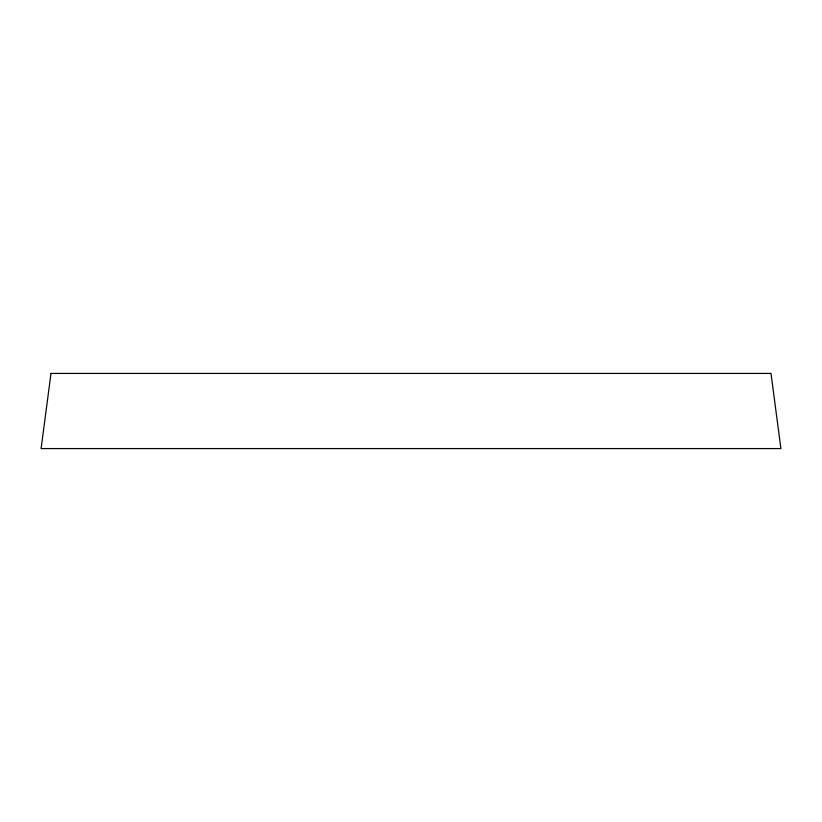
<?xml version="1.0" encoding="UTF-8"?>
<svg xmlns="http://www.w3.org/2000/svg" width="822" height="822" viewBox="0 0 822 822"><rect width="100%" height="100%" fill="white"/><g stroke="black" fill="none" stroke-linecap="round" stroke-linejoin="round"><path stroke-width="1.23" d="M50.995 373.424L41.1 448.576L780.9 448.576L771.005 373.424L50.995 373.424"/></g></svg>
